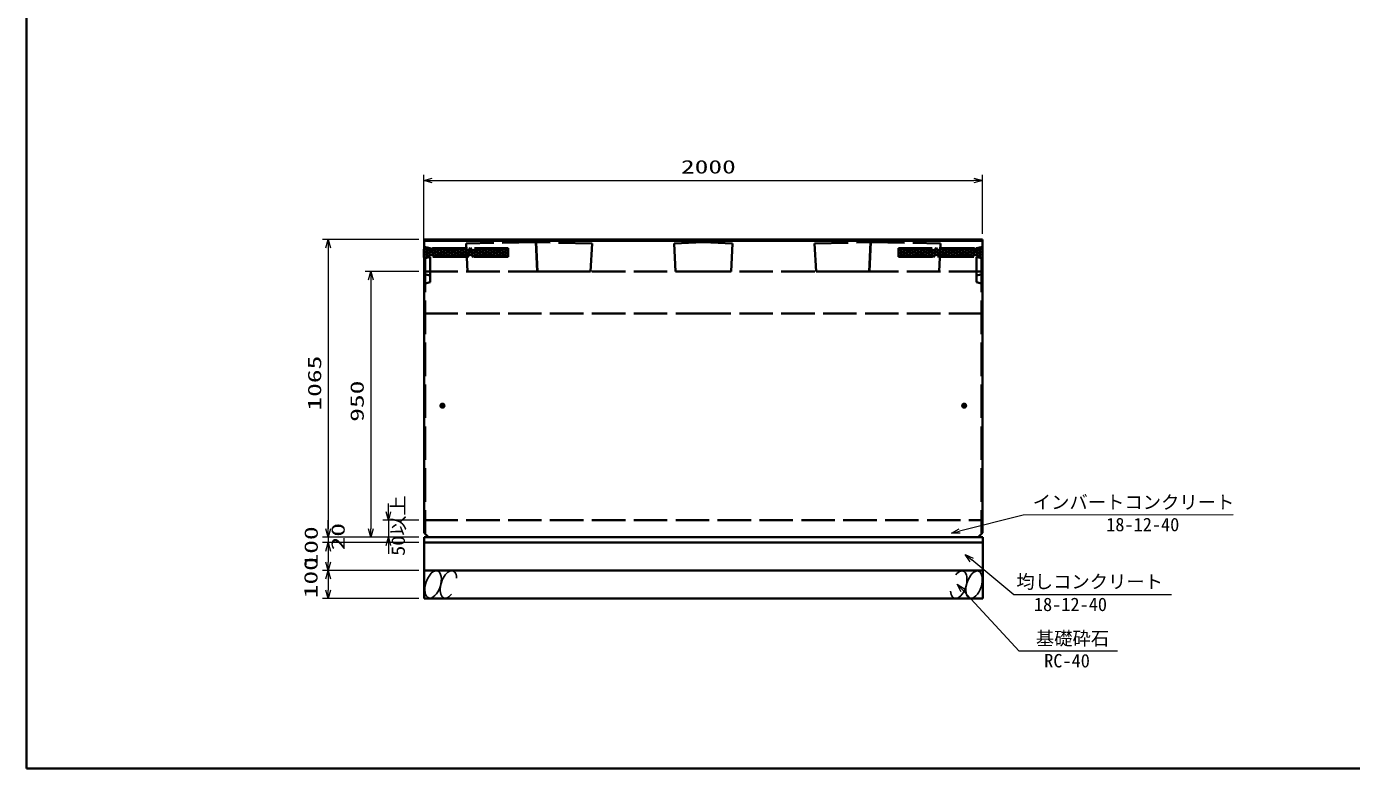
# Model space of a CAD drawing. Units: millimetres on the paper. Extents: x 15 to 1218, y 8 to 859.
# Drawn here: x 15.1 to 252.3, y 14.9 to 147.6 of the extents above; entities that cross this region are included whole.
import ezdxf
from ezdxf.enums import TextEntityAlignment as Align

# ---------------------------------------------------------------- set-up
doc = ezdxf.new("R2010")
doc.units = ezdxf.units.MM
doc.linetypes.add('DASHED', pattern=[7.5, 6, -1.5])
for name, color, linetype, lineweight in [('D-STR-DIM（寸法）', 7, 'Continuous', 13), ('D-STR-HTXT(均しCON-旗)', 7, 'Continuous', 13), ('D-STR-HTXT(基礎砕石-旗)', 7, 'Continuous', 13), ('D-STR-STRF(グリ)', 7, 'Continuous', 25), ('D-STR（構造物）', 1, 'Continuous', 35)]:
    doc.layers.add(name, color=color, linetype=linetype, lineweight=lineweight)
doc.styles.add('ＭＳ ゴシック', font='')
doc.styles.get('ＭＳ ゴシック').set_extended_font_data('MS Gothic')

# ---------------------------------------------------------------- blocks, each defined once
blk = doc.blocks.new('_Open30')
at = {"color": 7, "linetype": 'Continuous', "lineweight": 13}
for p, q in [((-1, 0.2679), (0, 0)), ((0, 0), (-1, -0.2679)), ((0, 0), (-1, 0))]:
    blk.add_line(p, q, dxfattribs=at)

msp = doc.modelspace()

# ---------------------------------------------------------------- linework, layer by layer
at = {"layer": 'D-STR-DIM（寸法）'}
for p, q in [((86.181, 108.763), (86.181, 121.029)), ((186.171, 110.51), (186.171, 121.029)), ((87.681, 120.029), (184.671, 120.029)), ((85.271, 109.51), (68.073, 109.51)), ((69.073, 108.01), (69.073, 57.757)), ((85.271, 103.757), (75.693, 103.757)), ((76.693, 102.257), (76.693, 57.757)), ((79.832, 60.757), (79.832, 62.257)), ((69.073, 57.757), (69.073, 59.257)), ((85.271, 59.257), (78.832, 59.257)), ((79.832, 59.257), (79.832, 56.257)), ((85.271, 56.257), (68.073, 56.257)), ((85.271, 56.257), (68.073, 56.257)), ((85.271, 55.257), (68.073, 55.257)), ((85.271, 55.257), (68.073, 55.257)), ((69.073, 56.257), (69.073, 55.257)), ((85.271, 56.257), (75.693, 56.257)), ((84.271, 56.257), (78.832, 56.257)), ((79.832, 54.757), (79.832, 53.257)), ((69.073, 53.757), (69.073, 52.257)), ((69.073, 53.757), (69.073, 51.757)), ((85.271, 50.257), (68.073, 50.257)), ((85.271, 50.257), (68.073, 50.257)), ((69.073, 48.757), (69.073, 46.757)), ((85.271, 45.257), (68.073, 45.257))]:
    msp.add_line(p, q, dxfattribs=at)
at = {"layer": 'D-STR-HTXT(均しCON-旗)'}
for points in [[(231.104, 60.228), (193.471, 60.18), (182.108, 57.316)], [(220.028, 45.947), (191.82, 45.947), (184.261, 52.161)]]:
    msp.add_lwpolyline(points, dxfattribs=at)
at = {"layer": 'D-STR-HTXT(基礎砕石-旗)'}
msp.add_lwpolyline([(210.343, 35.867), (192.772, 35.867), (182.681, 46.734)], dxfattribs=at)
at = {"layer": 'D-STR-STRF(グリ)'}
for centre, major_axis in [((87.846, 47.78), (0.79, 2.421)), ((184.696, 47.734), (-0.79, -2.421))]:
    msp.add_ellipse(centre, major_axis=major_axis, ratio=0.5139, dxfattribs=at)
for centre, start_param, end_param in [((90.587, 47.78), 5.3575563, 10.3750652), ((181.955, 47.734), 2.2159636, 7.2334726)]:
    msp.add_ellipse(centre, major_axis=(0.79, 2.421), ratio=0.5139, start_param=start_param, end_param=end_param, dxfattribs=at)
at = {"layer": 'D-STR（構造物）', "color": 2}
for p, q in [((15.054, 858.575), (15.054, 14.862)), ((15.054, 14.862), (1218.397, 14.862))]:
    msp.add_line(p, q, dxfattribs=at)
at = {"layer": 'D-STR（構造物）'}
for p, q in [((86.271, 57.007), (86.271, 109.51)), ((86.271, 109.51), (136.221, 109.51)), ((86.271, 109.26), (136.221, 109.26)), ((186.171, 109.51), (136.221, 109.51)), ((186.171, 109.26), (136.221, 109.26)), ((186.171, 57.007), (186.171, 109.51)), ((86.181, 107.763), (86.276, 107.858)), ((86.181, 107.763), (86.181, 106.263)), ((86.181, 106.263), (86.276, 106.168)), ((106.546, 103.757), (116.046, 103.757)), ((131.246, 103.757), (136.221, 103.757)), ((141.196, 103.757), (136.221, 103.757)), ((165.896, 103.757), (156.396, 103.757)), ((89.071, 79.757), (89.971, 79.757)), ((89.521, 80.207), (89.521, 79.307)), ((183.371, 79.757), (182.471, 79.757)), ((182.921, 80.207), (182.921, 79.307)), ((86.271, 57.007), (87.021, 56.257)), ((186.171, 57.007), (185.421, 56.257)), ((186.271, 56.257), (86.271, 56.257)), ((86.271, 56.257), (86.271, 55.257)), ((86.271, 55.257), (186.271, 55.257)), ((86.271, 55.257), (186.271, 55.257)), ((86.271, 55.257), (86.271, 50.257)), ((136.221, 56.257), (87.021, 56.257)), ((136.221, 56.257), (185.421, 56.257)), ((186.271, 56.257), (186.271, 55.257)), ((186.271, 55.257), (186.271, 50.257)), ((86.271, 50.257), (186.271, 50.257)), ((86.271, 50.257), (86.271, 45.257)), ((86.271, 50.257), (186.271, 50.257)), ((186.271, 50.257), (186.271, 45.257)), ((86.271, 45.257), (186.271, 45.257))]:
    msp.add_line(p, q, dxfattribs=at)
at = {"layer": 'D-STR（構造物）', "linetype": 'DASHED'}
for p, q in [((86.27, 107.66), (86.949, 107.999)), ((88.77, 107.91), (86.27, 106.66)), ((87.77, 107.91), (86.27, 107.16)), ((86.27, 106.16), (89.77, 107.91)), ((86.27, 107.91), (89.27, 106.41)), ((86.27, 107.41), (88.27, 106.41)), ((86.27, 106.91), (87.27, 106.41)), ((86.271, 108.162), (87.321, 107.91)), ((90.27, 106.41), (87.223, 107.933)), ((101.271, 107.91), (87.321, 107.91)), ((87.77, 106.41), (90.77, 107.91)), ((91.27, 106.41), (88.27, 107.91)), ((88.77, 106.41), (91.77, 107.91)), ((89.27, 107.91), (92.27, 106.41)), ((92.77, 107.91), (89.77, 106.41)), ((90.27, 107.91), (93.27, 106.41)), ((93.77, 107.91), (90.77, 106.41)), ((91.27, 107.91), (94.27, 106.41)), ((94.77, 107.91), (91.77, 106.41)), ((92.27, 107.91), (95.27, 106.41)), ((92.77, 106.41), (95.77, 107.91)), ((96.27, 106.41), (93.27, 107.91)), ((93.77, 106.41), (96.77, 107.91)), ((106.221, 109.012), (93.771, 108.758)), ((93.771, 108.758), (94.007, 103.757)), ((97.27, 106.41), (94.27, 107.91)), ((94.77, 106.41), (97.77, 107.91)), ((95.27, 107.91), (98.27, 106.41)), ((95.77, 106.41), (98.77, 107.91)), ((96.27, 107.91), (99.27, 106.41)), ((99.77, 107.91), (96.77, 106.41)), ((97.27, 107.91), (100.27, 106.41)), ((100.77, 107.91), (97.77, 106.41)), ((98.27, 107.91), (101.271, 106.409)), ((98.77, 106.41), (101.271, 107.66)), ((101.271, 106.909), (99.27, 107.91)), ((99.77, 106.41), (101.271, 107.16)), ((101.271, 107.409), (100.27, 107.91)), ((101.271, 106.41), (101.271, 107.91)), ((106.221, 109.012), (106.486, 103.757)), ((106.546, 103.757), (106.281, 109.01)), ((116.296, 108.762), (106.296, 109.012)), ((116.296, 108.762), (116.046, 103.757)), ((130.996, 108.762), (136.171, 109.012)), ((131.246, 103.757), (130.996, 108.762)), ((141.446, 108.762), (136.271, 109.012)), ((141.196, 103.757), (141.446, 108.762)), ((156.146, 108.762), (166.146, 109.012)), ((156.146, 108.762), (156.396, 103.757)), ((165.896, 103.757), (166.161, 109.01)), ((166.221, 109.012), (165.956, 103.757)), ((166.221, 109.012), (178.671, 108.758)), ((171.171, 106.41), (171.171, 107.91)), ((171.171, 107.91), (185.121, 107.91)), ((174.172, 107.91), (171.171, 106.409)), ((171.171, 106.909), (173.172, 107.91)), ((171.171, 107.409), (172.172, 107.91)), ((173.672, 106.41), (171.171, 107.66)), ((172.672, 106.41), (171.171, 107.16)), ((171.672, 107.91), (174.672, 106.41)), ((175.172, 107.91), (172.172, 106.41)), ((172.672, 107.91), (175.672, 106.41)), ((176.172, 107.91), (173.172, 106.41)), ((176.672, 106.41), (173.672, 107.91)), ((177.172, 107.91), (174.172, 106.41)), ((177.672, 106.41), (174.672, 107.91)), ((175.172, 106.41), (178.172, 107.91)), ((178.672, 106.41), (175.672, 107.91)), ((176.172, 106.41), (179.172, 107.91)), ((179.672, 106.41), (176.672, 107.91)), ((180.172, 107.91), (177.172, 106.41)), ((177.672, 107.91), (180.672, 106.41)), ((181.172, 107.91), (178.172, 106.41)), ((178.671, 108.758), (178.435, 103.757)), ((178.672, 107.91), (181.672, 106.41)), ((182.172, 107.91), (179.172, 106.41)), ((179.672, 107.91), (182.672, 106.41)), ((183.172, 107.91), (180.172, 106.41)), ((183.672, 106.41), (180.672, 107.91)), ((181.172, 106.41), (184.172, 107.91)), ((184.672, 106.41), (181.672, 107.91)), ((182.172, 106.41), (185.22, 107.933)), ((186.172, 106.16), (182.672, 107.91)), ((186.172, 107.91), (183.172, 106.41)), ((183.672, 107.91), (186.172, 106.66)), ((186.172, 107.41), (184.172, 106.41)), ((184.672, 107.91), (186.172, 107.16)), ((186.171, 108.162), (185.121, 107.91)), ((186.172, 106.91), (185.172, 106.41)), ((186.172, 107.66), (185.493, 107.999)), ((86.271, 106.083), (87.321, 106.41)), ((86.431, 106.055), (86.431, 57.007)), ((101.271, 106.41), (87.32, 106.41)), ((87.321, 101.834), (87.321, 106.41)), ((100.77, 106.41), (101.271, 106.66)), ((171.672, 106.41), (171.171, 106.66)), ((171.171, 106.41), (185.122, 106.41)), ((186.171, 106.083), (185.121, 106.41)), ((185.121, 101.834), (185.121, 106.41)), ((186.011, 106.055), (186.011, 57.007)), ((86.271, 103.757), (136.221, 103.757)), ((87.321, 103.031), (86.271, 103.299)), ((186.171, 103.757), (136.221, 103.757)), ((185.121, 103.031), (186.171, 103.299)), ((86.271, 101.565), (87.321, 101.834)), ((186.171, 101.565), (185.121, 101.834)), ((86.271, 96.257), (136.221, 96.257)), ((186.171, 96.257), (136.221, 96.257)), ((86.271, 59.257), (186.071, 59.257))]:
    msp.add_line(p, q, dxfattribs=at)
at = {"layer": 'D-STR（構造物）'}
for centre, radius in [((89.521, 79.757), 0.35), ((89.521, 79.757), 0.3), ((182.921, 79.757), 0.35), ((182.921, 79.757), 0.3)]:
    msp.add_circle(centre, radius, dxfattribs=at)

# ---------------------------------------------------------------- block references
at = {"layer": 'D-STR-DIM（寸法）', "xscale": 1.5, "yscale": 1.5}
for p, rotation in [((86.181, 120.029), 180), ((69.073, 109.51), 90), ((76.693, 103.757), 90), ((79.832, 59.257), 270), ((69.073, 56.257), 270), ((69.073, 56.257), 270), ((76.693, 56.257), 270), ((69.073, 55.257), 90), ((69.073, 55.257), 90), ((79.832, 56.257), 90), ((69.073, 50.257), 270), ((69.073, 50.257), 90), ((69.073, 45.257), 270)]:
    msp.add_blockref('_Open30', p, dxfattribs=dict(at, rotation=rotation))
msp.add_blockref('_Open30', (186.171, 120.029), dxfattribs=at)
at = {"layer": 'D-STR-HTXT(均しCON-旗)', "xscale": 1.5, "yscale": 1.5}
for p, rotation in [((180.653, 56.949), 194.1476), ((183.103, 53.113), 140.57786)]:
    msp.add_blockref('_Open30', p, dxfattribs=dict(at, rotation=rotation))
at = {"layer": 'D-STR-HTXT(基礎砕石-旗)', "xscale": 1.5, "yscale": 1.5, "rotation": 132.88015}
msp.add_blockref('_Open30', (181.661, 47.833), dxfattribs=at)

# ---------------------------------------------------------------- texts
at = {"layer": 'D-STR-DIM（寸法）', "style": 'ＭＳ ゴシック', "width": 1.5}
msp.add_text('2000', height=2.405, dxfattribs=at).set_placement((132.218, 120.566), align=Align.BOTTOM_LEFT)
at = {"layer": 'D-STR-DIM（寸法）', "style": 'ＭＳ ゴシック'}
for s, width, p in [('1065', 1.5, (68.536, 78.879)), ('950', 1.5, (76.155, 76.882)), ('50以上', 1.1, (83.508, 52.901)), ('100', 1.5, (67.927, 50.81)), ('20', 1.5, (72.745, 53.869)), ('100', 1.5, (67.874, 45.307))]:
    msp.add_text(s, height=2.405, rotation=90, dxfattribs=dict(at, width=width)).set_placement(p, align=Align.BOTTOM_LEFT)
at = {"layer": 'D-STR-HTXT(均しCON-旗)', "style": 'ＭＳ ゴシック'}
for s, p in [('インバートコンクリート', (195.201, 60.569)), ('18-12-40', (208.344, 56.577)), ('均しコンクリート', (192.267, 46.357)), ('18-12-40', (195.401, 42.296))]:
    msp.add_text(s, height=2.405, dxfattribs=at).set_placement(p, align=Align.BOTTOM_LEFT)
at = {"layer": 'D-STR-HTXT(基礎砕石-旗)', "style": 'ＭＳ ゴシック'}
for s, p in [('基礎砕石', (195.755, 36.202)), ('RC-40', (197.243, 32.217))]:
    msp.add_text(s, height=2.405, dxfattribs=at).set_placement(p, align=Align.BOTTOM_LEFT)

doc.saveas('drawing.dxf')
